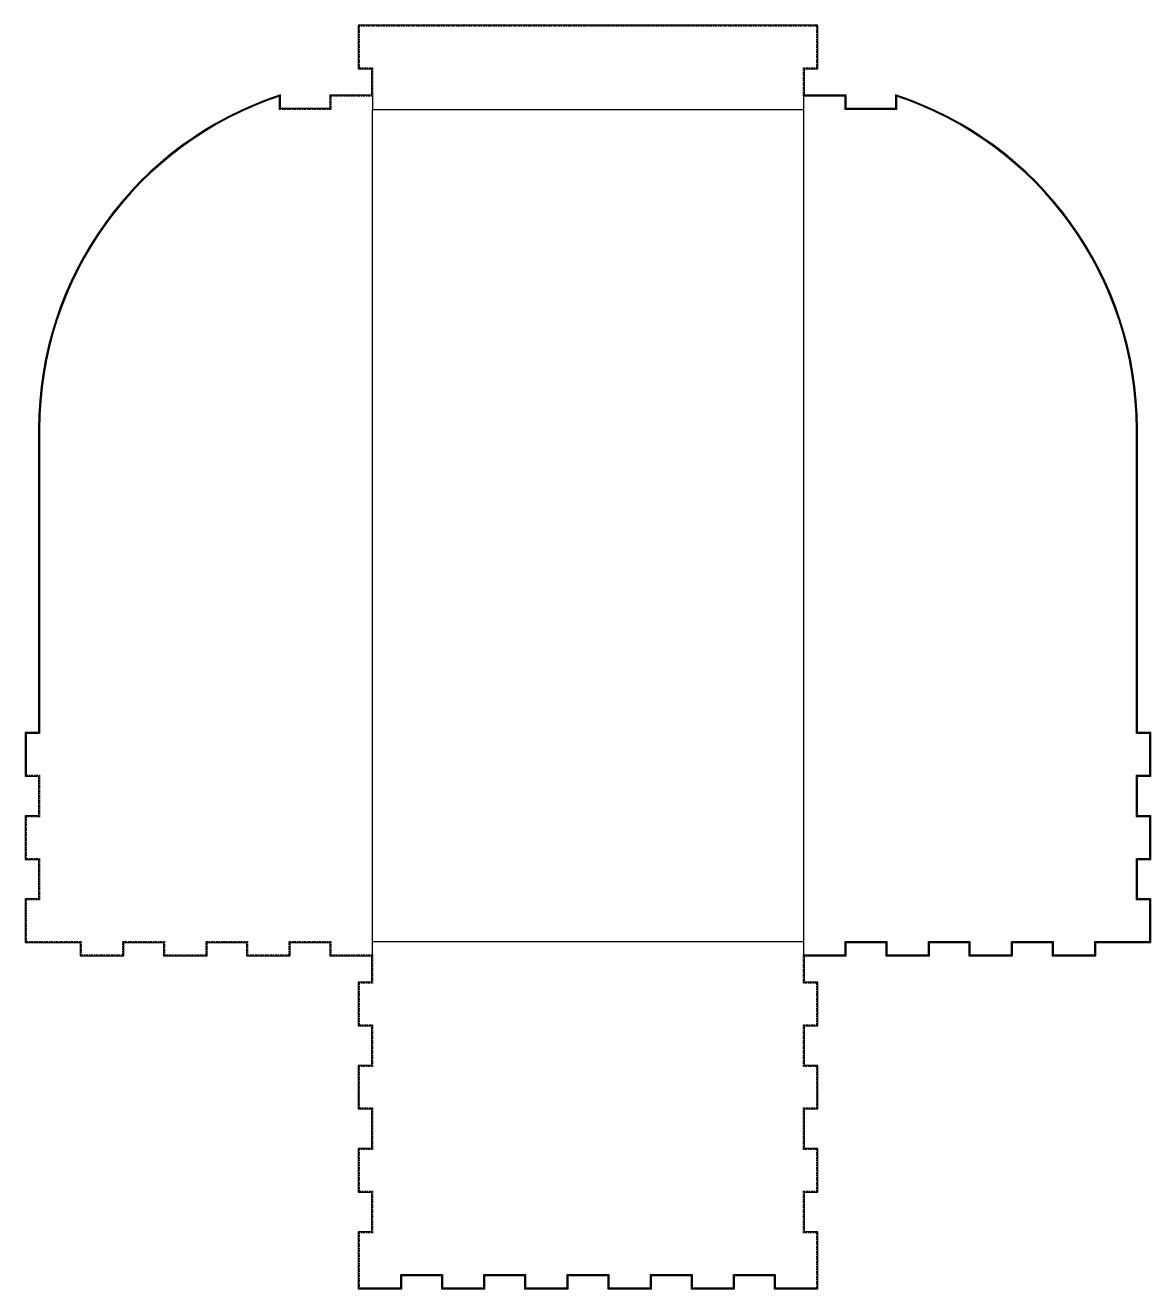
# Model space of a CAD drawing. Header units: millimetres. Extents: x -234 to 104, y -354 to 25.
import ezdxf

# ---------------------------------------------------------------- set-up
doc = ezdxf.new("R2010")
doc.units = ezdxf.units.MM
doc.linetypes.add('DASHED', pattern=[0.75, 0.5, -0.25])
doc.layers.get('0').update_dxf_attribs({"linetype": 'CONTINUOUS'})

msp = doc.modelspace()

# ---------------------------------------------------------------- linework, layer by layer
at = {"linetype": 'DASHED'}
for p, q in [((4, 25), (-133.5, 25)), ((-133.5, 25), (-133.5, 12.5)), ((4, 12.5), (4, 25)), ((-133.5, 12.5), (-129.5, 12.5)), ((-129.5, 12.5), (-129.5, 4)), ((0, 4), (0, 12.5)), ((0, 12.5), (4, 12.5)), ((-129.5, 4), (-142, 4)), ((-142, 4), (-142, 0)), ((-142, 0), (-157.42, 0)), ((-233.5, -200), (-229.5, -200)), ((-229.5, -200), (-229.5, -212.5)), ((-229.5, -212.5), (-233.5, -212.5)), ((-233.5, -212.5), (-233.5, -225)), ((-233.5, -225), (-229.5, -225)), ((-229.5, -225), (-229.5, -237.5)), ((-229.5, -237.5), (-233.5, -237.5)), ((-233.5, -237.5), (-233.5, -250)), ((-233.5, -250), (-217, -250)), ((-217, -250), (-217, -254)), ((-204.5, -254), (-204.5, -250)), ((-204.5, -250), (-192, -250)), ((-192, -250), (-192, -254)), ((-179.5, -254), (-179.5, -250)), ((-179.5, -250), (-167, -250)), ((-167, -250), (-167, -254)), ((-154.5, -254), (-154.5, -250)), ((-154.5, -250), (-142, -250)), ((-142, -250), (-142, -254)), ((-217, -254), (-204.5, -254)), ((-192, -254), (-179.5, -254)), ((-167, -254), (-154.5, -254)), ((-142, -254), (-129.5, -254)), ((-129.5, -254), (-129.5, -262.5)), ((0, -262.5), (0, -254)), ((-129.5, -262.5), (-133.5, -262.5)), ((-133.5, -262.5), (-133.5, -275)), ((4, -262.5), (0, -262.5)), ((4, -275), (4, -262.5)), ((-133.5, -275), (-129.5, -275)), ((-129.5, -275), (-129.5, -287.5)), ((0, -287.5), (0, -275)), ((0, -275), (4, -275)), ((-129.5, -287.5), (-133.5, -287.5)), ((-133.5, -287.5), (-133.5, -300)), ((4, -287.5), (0, -287.5)), ((4, -300), (4, -287.5)), ((-133.5, -300), (-129.5, -300)), ((-129.5, -300), (-129.5, -312.5)), ((0, -312.5), (0, -300)), ((0, -300), (4, -300)), ((-129.5, -312.5), (-133.5, -312.5)), ((-133.5, -312.5), (-133.5, -325)), ((4, -312.5), (0, -312.5)), ((4, -325), (4, -312.5)), ((-133.5, -325), (-129.5, -325)), ((-129.5, -325), (-129.5, -337.5)), ((0, -337.5), (0, -325)), ((0, -325), (4, -325)), ((-129.5, -337.5), (-133.5, -337.5)), ((-133.5, -337.5), (-133.5, -354)), ((4, -337.5), (0, -337.5)), ((4, -354), (4, -337.5))]:
    msp.add_line(p, q, dxfattribs=at)
for p, q in [((-157.42, 0), (-157.42, 4)), ((-129.5, 4), (-129.5, 0)), ((12.5, 4), (0, 4)), ((0, 4), (0, 0)), ((12.5, 0), (12.5, 4)), ((27.92, 4), (27.92, 0)), ((-129.5, 0), (0, 0)), ((-129.5, -250), (-129.5, 0)), ((0, 0), (0, -250)), ((27.92, 0), (12.5, 0)), ((-229.5, -96), (-229.5, -187.5)), ((100, -187.5), (100, -96)), ((-229.5, -187.5), (-233.5, -187.5)), ((-233.5, -187.5), (-233.5, -200)), ((104, -187.5), (100, -187.5)), ((104, -200), (104, -187.5)), ((100, -212.5), (100, -200)), ((100, -200), (104, -200)), ((104, -212.5), (100, -212.5)), ((104, -225), (104, -212.5)), ((100, -237.5), (100, -225)), ((100, -225), (104, -225)), ((104, -237.5), (100, -237.5)), ((104, -250), (104, -237.5)), ((-129.5, -254), (-129.5, -250)), ((-129.5, -250), (0, -250)), ((0, -250), (0, -254)), ((12.5, -254), (12.5, -250)), ((12.5, -250), (25, -250)), ((25, -250), (25, -254)), ((37.5, -254), (37.5, -250)), ((37.5, -250), (50, -250)), ((50, -250), (50, -254)), ((62.5, -254), (62.5, -250)), ((62.5, -250), (75, -250)), ((75, -250), (75, -254)), ((87.5, -254), (87.5, -250)), ((87.5, -250), (104, -250)), ((0, -254), (12.5, -254)), ((25, -254), (37.5, -254)), ((50, -254), (62.5, -254)), ((75, -254), (87.5, -254)), ((-121, -354), (-121, -350)), ((-121, -350), (-108.5, -350)), ((-108.5, -350), (-108.5, -354)), ((-96, -354), (-96, -350)), ((-96, -350), (-83.5, -350)), ((-83.5, -350), (-83.5, -354)), ((-71, -354), (-71, -350)), ((-71, -350), (-58.5, -350)), ((-58.5, -350), (-58.5, -354)), ((-46, -354), (-46, -350)), ((-46, -350), (-33.5, -350)), ((-33.5, -350), (-33.5, -354)), ((-21, -354), (-21, -350)), ((-21, -350), (-8.5, -350)), ((-8.5, -350), (-8.5, -354)), ((-133.5, -354), (-121, -354)), ((-108.5, -354), (-96, -354)), ((-83.5, -354), (-71, -354)), ((-58.5, -354), (-46, -354)), ((-33.5, -354), (-21, -354)), ((-8.5, -354), (4, -354))]:
    msp.add_line(p, q)
msp.add_lwpolyline([(-229.8, -200.3), (-229.8, -212.2), (-233.8, -212.2), (-233.8, -225.3), (-229.8, -225.3), (-229.8, -237.2), (-233.8, -237.2), (-233.8, -250.3), (-217.3, -250.3), (-217.3, -254.3), (-204.2, -254.3), (-204.2, -250.3), (-192.3, -250.3), (-192.3, -254.3), (-179.2, -254.3), (-179.2, -250.3), (-167.3, -250.3), (-167.3, -254.3), (-154.2, -254.3), (-154.2, -250.3), (-142.3, -250.3), (-142.3, -254.3), (-129.8, -254.3), (-129.8, -262.2), (-133.8, -262.2), (-133.8, -275.3), (-129.8, -275.3), (-129.8, -287.2), (-133.8, -287.2), (-133.8, -300.3), (-129.8, -300.3), (-129.8, -312.2), (-133.8, -312.2), (-133.8, -325.3), (-129.8, -325.3), (-129.8, -337.2), (-133.8, -337.2), (-133.8, -354.3), (-120.7, -354.3), (-120.7, -350.3), (-108.8, -350.3), (-108.8, -354.3), (-95.7, -354.3), (-95.7, -350.3), (-83.8, -350.3), (-83.8, -354.3), (-70.7, -354.3), (-70.7, -350.3), (-58.8, -350.3), (-58.8, -354.3), (-45.7, -354.3), (-45.7, -350.3), (-33.8, -350.3), (-33.8, -354.3), (-20.7, -354.3), (-20.7, -350.3), (-8.8, -350.3), (-8.8, -354.3), (4.3, -354.3), (4.3, -337.2), (0.3, -337.2), (0.3, -325.3), (4.3, -325.3), (4.3, -312.2), (0.3, -312.2), (0.3, -300.3), (4.3, -300.3), (4.3, -287.2), (0.3, -287.2), (0.3, -275.3), (4.3, -275.3), (4.3, -262.2), (0.3, -262.2), (0.3, -254.3), (12.8, -254.3), (12.8, -250.3), (24.7, -250.3), (24.7, -254.3), (37.8, -254.3), (37.8, -250.3), (49.7, -250.3), (49.7, -254.3), (62.8, -254.3), (62.8, -250.3), (74.7, -250.3), (74.7, -254.3), (87.8, -254.3), (87.8, -250.3), (104.3, -250.3), (104.3, -237.2), (100.3, -237.2), (100.3, -225.3), (104.3, -225.3), (104.3, -212.2), (100.3, -212.2), (100.3, -200.3), (104.3, -200.3), (104.3, -187.2), (100.3, -187.2), (100.3, -96, 0.323911), (27.62, 4.42), (27.62, 0.3), (12.8, 0.3), (12.8, 4.3), (0.3, 4.3), (0.3, 12.2), (4.3, 12.2), (4.3, 25.3), (-133.8, 25.3), (-133.8, 12.2), (-129.8, 12.2), (-129.8, 4.3), (-142.3, 4.3), (-142.3, 0.3), (-157.12, 0.3), (-157.12, 4.42, 0.323911), (-229.8, -96), (-229.8, -187.2), (-233.8, -187.2), (-233.8, -200.3)], format="xyb", close=True)
for centre, start, end in [((-124.09, -96), 108.4346, 180), ((-5.41, -96), 0, 71.5654)]:
    msp.add_arc(centre, 105.41, start, end)
msp.add_point((0, 0))

doc.saveas('drawing.dxf')
